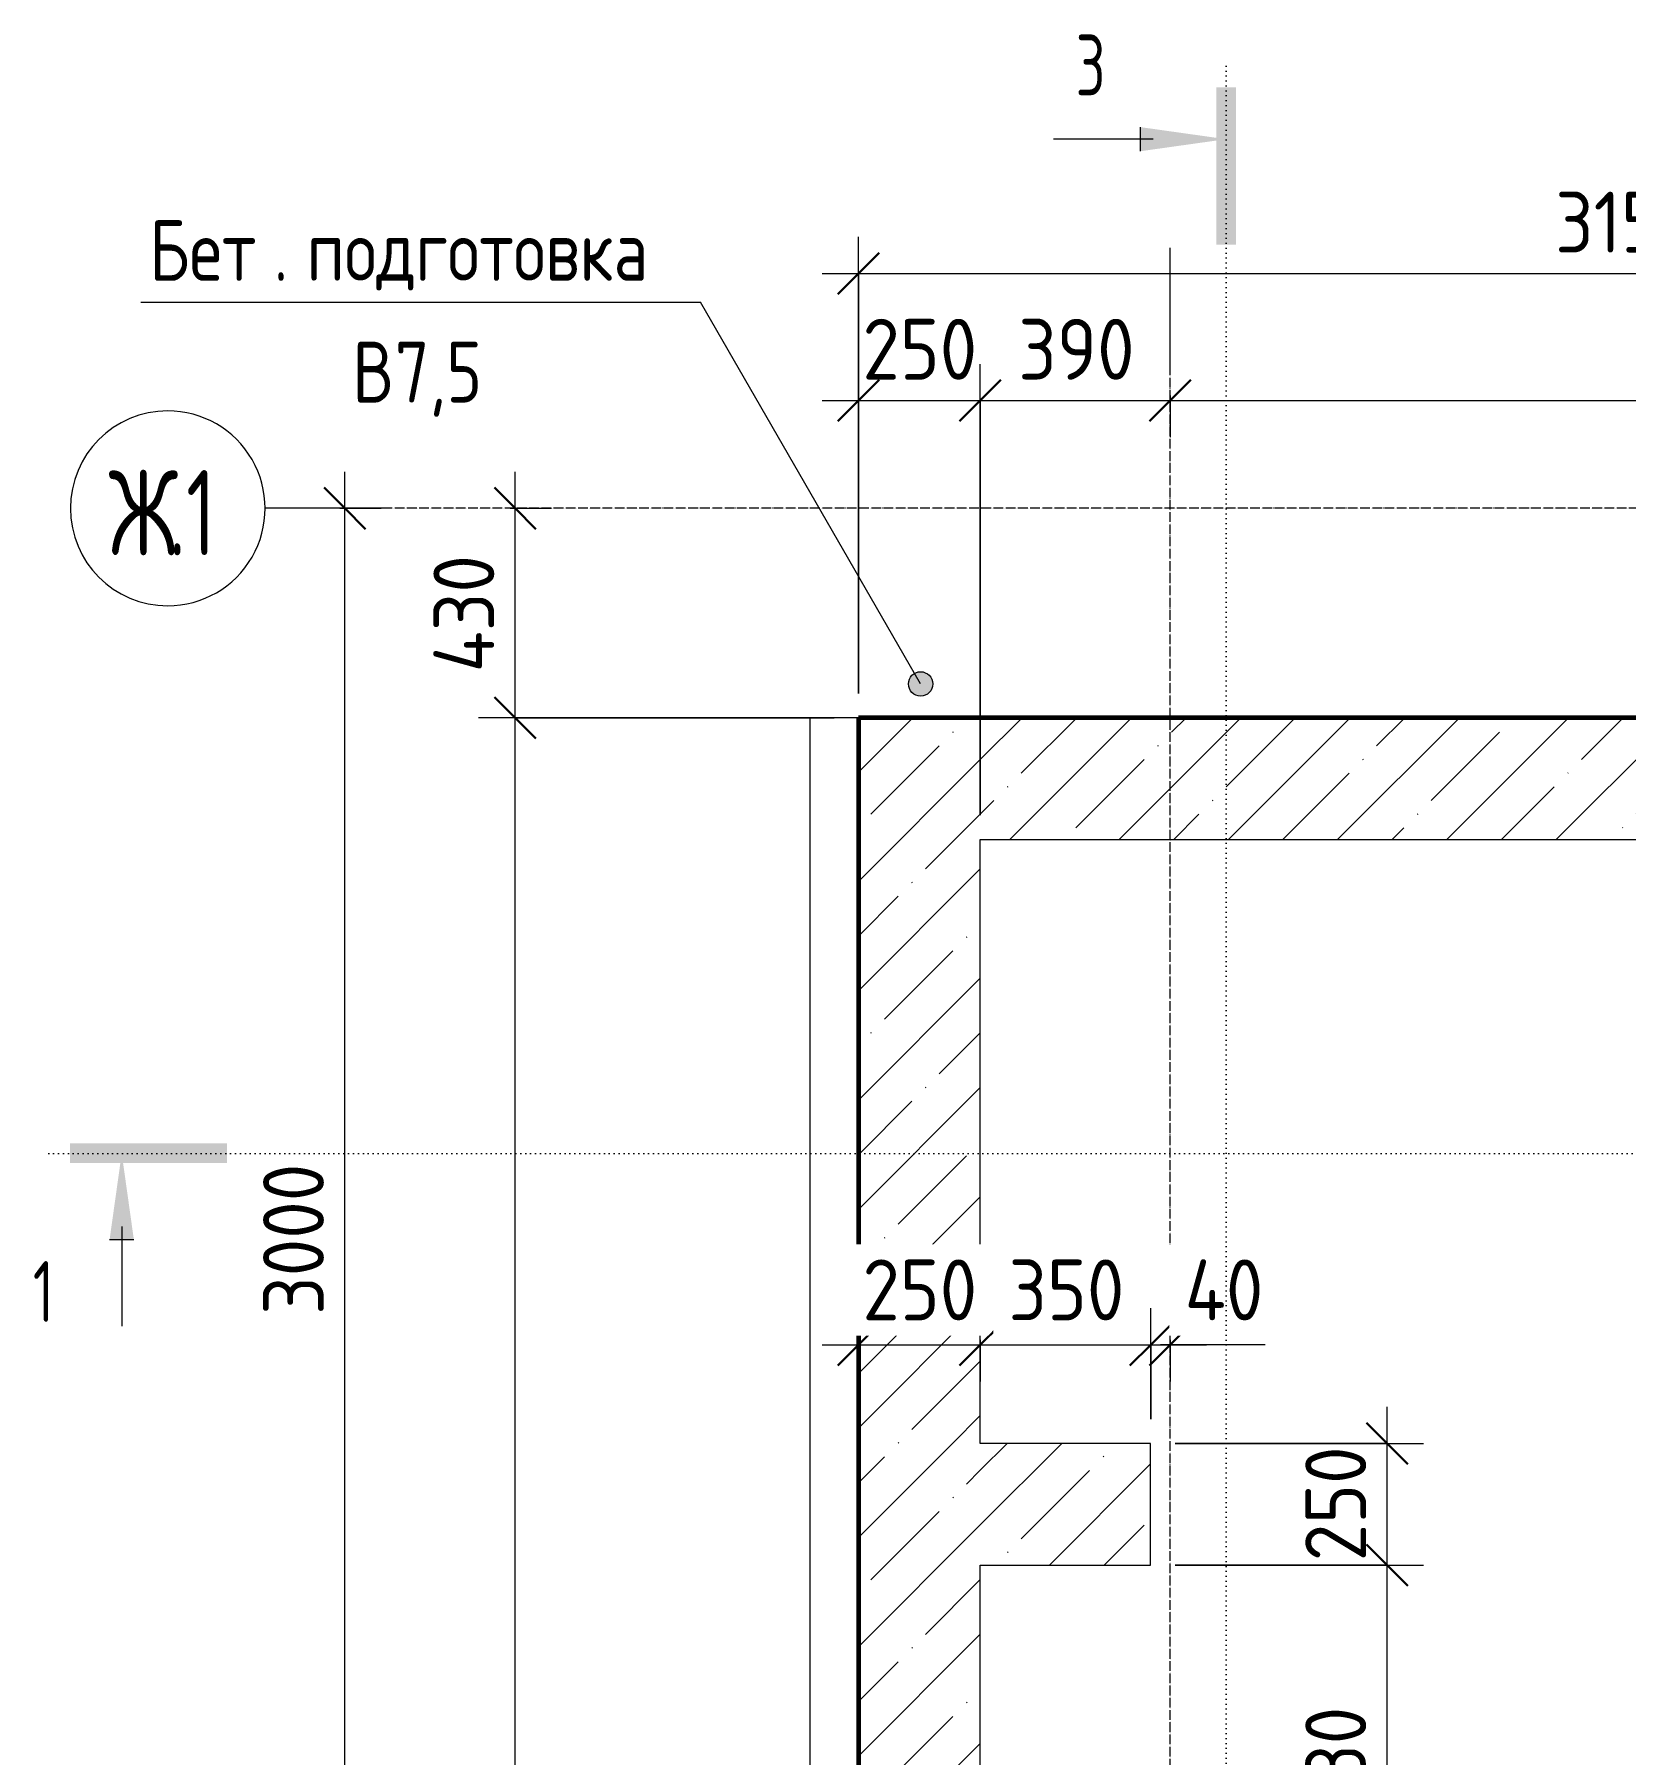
# Model space of a CAD drawing. Header units: millimetres. Extents: x 573 to 56472, y -2796 to 52567.
# Drawn here: x 667 to 3936, y 48836 to 52368 of the extents above; entities that cross this region are included whole.
import ezdxf

# ---------------------------------------------------------------- set-up
doc = ezdxf.new("R2010")
doc.units = ezdxf.units.MM
doc.linetypes.add('02 Штрихпунктирная _20 мм_', pattern=[25, 20, -2.5, 0, -2.5])
doc.linetypes.add('04 Пунктир 10мм', pattern=[10, 0, -10])
for name, color, linetype, lineweight in [('AA_Dim', 7, 'Continuous', 9), ('AA_Dim-50', 7, 'Continuous', 9), ('AA_Razrez', 7, 'Continuous', 9), ('AA_Vinoska', 7, 'Continuous', 9), ('AF_Element', 7, 'Continuous', 20), ('AF_Element_Гидроизоляция', 253, 'Continuous', 20), ('AF_Stena', 7, 'Continuous', 60), ('AF_Stena_Опалубка', 253, 'Continuous', 20), ('KR_Fundament', 7, 'Continuous', 20), ('Оси', 7, 'Continuous', 9)]:
    doc.layers.add(name, color=color, linetype=linetype, lineweight=lineweight)
doc.styles.add('GOST Common', font='GOST_Common.ttf', dxfattribs={"width": 0.85, "height": 125})
doc.styles.add('ISOCPEUR', font='isocpeur.TTF', dxfattribs={"width": 0.7, "height": 175})
doc.styles.add('ISOCPEUR_1', font='isocpeur.TTF', dxfattribs={"width": 0.9, "height": 125})
doc.styles.add('ISOCPEUR_3', font='isocpeur.TTF', dxfattribs={"width": 0.7, "height": 125})
doc.dimstyles.new('00_Точн_3_знака__прозр_', dxfattribs={"dimscale": 304.8, "dimtxt": 125.344371, "dimasz": 0.278871, "dimexe": 0.246063, "dimexo": 0.164042, "dimgap": 0.016404, "dimtad": 1, "dimdec": 3, "dimrnd": 0.001, "dimdsep": 46, "dimtxsty": 'ISOCPEUR_1', "dimblk1": 'OBLIQUE', "dimblk2": 'OBLIQUE', "dimsah": 1, "dimcen": 0.09, "dimdle": 0.246063, "dimazin": 0, "dimtfac": 1, "dimtdec": 4, "dimtix": 1, "dimtmove": 0, "dimatfit": 3, "dimfxl": 1, "dimtvp": 1, "dimtolj": 1, "dimtzin": 0, "dimlwd": 18, "dimlwe": 18, "dimarcsym": 2})
doc.dimstyles.new('01_Точн_3_знака__непрозр_', dxfattribs={"dimscale": 304.8, "dimtxt": 125.344371, "dimasz": 0.278871, "dimexe": 0.246063, "dimexo": 0.164042, "dimgap": 0.04101, "dimtad": 1, "dimdec": 3, "dimrnd": 0.001, "dimdsep": 46, "dimtxsty": 'ISOCPEUR_1', "dimblk1": 'OBLIQUE', "dimblk2": 'OBLIQUE', "dimsah": 1, "dimcen": 0.09, "dimdle": 0.246063, "dimazin": 0, "dimtfac": 1, "dimtdec": 4, "dimtix": 1, "dimtmove": 0, "dimatfit": 3, "dimfxl": 1, "dimtvp": 1, "dimtfill": 1, "dimtolj": 1, "dimtzin": 0, "dimlwd": 18, "dimlwe": 18, "dimarcsym": 2})
doc.dimstyles.new('01_Точн_3_знака__непрозр__1', dxfattribs={"dimscale": 304.8, "dimtxt": 125.344371, "dimasz": 0.278871, "dimexe": 0.246063, "dimexo": 0.164042, "dimgap": 0.04101, "dimtad": 1, "dimdec": 3, "dimrnd": 0.001, "dimdsep": 46, "dimtxsty": 'ISOCPEUR_1', "dimblk1": 'OBLIQUE', "dimblk2": 'OBLIQUE', "dimsah": 1, "dimcen": 0.09, "dimdle": 0.246063, "dimazin": 0, "dimtfac": 1, "dimtdec": 4, "dimtix": 1, "dimtmove": 1, "dimatfit": 3, "dimfxl": 1, "dimtvp": 1, "dimtfill": 1, "dimtolj": 1, "dimtzin": 0, "dimlwd": 18, "dimlwe": 18, "dimarcsym": 2})
pattern_1 = [(45, (0, 0), (-112.2532, 112.2532), []), (45, (112.25, 0), (-112.2532, 112.2532), [198.438, -39.688, 1.676, -38.011])]

# ---------------------------------------------------------------- blocks, each defined once
blk = doc.blocks.new('Обобщенные модели 1 - Обобщенные модели 1-3680036-Схема расположения фундаментной плиты и вертикальных конструкций на отм_-0_890 входной группы в осях 1_1-3_1_Д_1-Ж_1')
at = {"layer": 'AF_Element'}
for p, q in [((5510.1, 50965), (2260.1, 50965)), ((2260.1, 50965), (2260.1, 46045))]:
    blk.add_line(p, q, dxfattribs=at)
blk = doc.blocks.new('Ось сетки - d_4мм-2765513-Схема расположения фундаментной плиты и вертикальных конструкций на отм_-0_890 входной группы в осях 1_1-3_1_Д_1-Ж_1')
at = {"layer": 'Оси'}
for start, end in [(360, 180), (360, 180), (180, 360), (180, 360)]:
    blk.add_arc((0, 0), 4, start, end, dxfattribs=at)
blk = doc.blocks.new('DIMBLOCK2-Схема расположения фундаментной плиты и вертикальных конструкций на отм_-0_890 входной группы в осях 1_1-3_1_Д_1-Ж_1')
at = {"layer": 'AA_Dim-50', "lineweight": 30}
for p, q in [((1654.7, 50965), (1612.2, 51007.5)), ((1654.7, 50965), (1697.2, 50922.5)), ((1654.7, 46145), (1612.2, 46187.5)), ((1654.7, 46145), (1697.2, 46102.5))]:
    blk.add_line(p, q, dxfattribs=at)
at = {"layer": 'AA_Dim-50', "lineweight": 18}
for p, q in [((2310.1, 50965), (1579.7, 50965)), ((1654.7, 46145), (1654.7, 50965)), ((1654.7, 50965), (2310.1, 50965)), ((2310.1, 46145), (1579.7, 46145)), ((1654.7, 46145), (2310.1, 46145))]:
    blk.add_line(p, q, dxfattribs=at)
at = {"layer": 'AA_Dim-50', "color": 0, "lineweight": 18, "insert": (1486.9, 48394.2), "char_height": 125, "width": 385.966, "attachment_point": 1, "rotation": 90, "line_spacing_factor": 1.135194, "style": 'ISOCPEUR_1'}
blk.add_mtext('4820', dxfattribs=at)
blk = doc.blocks.new('_Oblique')
at = {"color": 0, "linetype": 'ByBlock', "lineweight": -2}
blk.add_line((-0.5, -0.5), (0.5, 0.5), dxfattribs=at)
blk = doc.blocks.new('DIMBLOCK3-Схема расположения фундаментной плиты и вертикальных конструкций на отм_-0_890 входной группы в осях 1_1-3_1_Д_1-Ж_1')
at = {"layer": 'AA_Dim-50', "lineweight": 18}
for p, q in [((1654.7, 50965), (1654.7, 51470)), ((1644.6, 51395), (1729.7, 51395)), ((1654.7, 51395), (1644.6, 51395)), ((2310.1, 50965), (1579.7, 50965)), ((1654.7, 50965), (2310.1, 50965))]:
    blk.add_line(p, q, dxfattribs=at)
at = {"layer": 'AA_Dim-50', "lineweight": 30}
for p, q in [((1654.7, 51395), (1612.2, 51437.5)), ((1654.7, 51395), (1697.2, 51352.5)), ((1654.7, 50965), (1612.2, 51007.5)), ((1654.7, 50965), (1697.2, 50922.5))]:
    blk.add_line(p, q, dxfattribs=at)
at = {"layer": 'AA_Dim-50', "color": 0, "lineweight": 18, "insert": (1486.9, 51058.2), "char_height": 125, "width": 292.313, "attachment_point": 1, "rotation": 90, "line_spacing_factor": 1.135194, "style": 'ISOCPEUR_1'}
blk.add_mtext('430', dxfattribs=at)
blk = doc.blocks.new('Разрез - Номер узла_ спереди-394134-Схема расположения фундаментной плиты и вертикальных конструкций на отм_-0_890 входной группы в осях 1_1-3_1_Д_1-Ж_1')
at = {"layer": 'AA_Razrez'}
for points in [[(7.329, 0.404), (7.329, -0.394), (0.873, -0.394), (0.873, 0.404)], [(3.497, -3.533), (2.503, -3.533), (3, 0)]]:
    blk.add_hatch(color=256, dxfattribs=at).paths.add_polyline_path(points)
for p, q in [((3, -3), (3, -7.096)), ((2.503, -3.533), (3.497, -3.533))]:
    blk.add_line(p, q, dxfattribs=at)
blk = doc.blocks.new('010_Текст с выноской - Текст 2 строки-3691640-Схема расположения фундаментной плиты и вертикальных конструкций на отм_-0_890 входной группы в осях 1_1-3_1_Д_1-Ж_1')
at = {"layer": 'AA_Vinoska'}
blk.add_line((-11.5, 0), (11.5, 0), dxfattribs=at)
blk = doc.blocks.new('DIMBLOCK15-Схема расположения фундаментной плиты и вертикальных конструкций на отм_-0_890 входной группы в осях 1_1-3_1_Д_1-Ж_1')
at = {"layer": 'AA_Dim-50', "lineweight": 30}
for p, q in [((2360.1, 49677.3), (2402.6, 49719.8)), ((2610.1, 49677.3), (2652.6, 49719.8)), ((2360.1, 49677.3), (2317.6, 49634.8)), ((2610.1, 49677.3), (2567.6, 49634.8))]:
    blk.add_line(p, q, dxfattribs=at)
at = {"layer": 'AA_Dim-50', "lineweight": 18}
for p, q in [((2285.1, 49677.3), (2610.1, 49677.3)), ((2360.1, 49687.4), (2360.1, 49602.3)), ((2360.1, 49677.3), (2360.1, 49687.4)), ((2610.1, 49687.4), (2610.1, 49602.3)), ((2610.1, 49677.3), (2610.1, 49687.4))]:
    blk.add_line(p, q, dxfattribs=at)
at = {"layer": 'AA_Dim-50', "color": 0, "lineweight": 18, "insert": (2368, 49852.6), "char_height": 125, "width": 280.961, "attachment_point": 1, "line_spacing_factor": 1.135194, "style": 'ISOCPEUR_1', "bg_fill": 3, "box_fill_scale": 1.25, "bg_fill_color": 256, "bg_fill_true_color": 13158600, "bg_fill_transparency": 0}
blk.add_mtext('250', dxfattribs=at)
blk = doc.blocks.new('DIMBLOCK16-Схема расположения фундаментной плиты и вертикальных конструкций на отм_-0_890 входной группы в осях 1_1-3_1_Д_1-Ж_1')
at = {"layer": 'AA_Dim-50', "lineweight": 18}
for p, q in [((2960.1, 49525), (2960.1, 49752.3)), ((2610.1, 49687.4), (2610.1, 49602.3)), ((2610.1, 49677.3), (2610.1, 49687.4)), ((2610.1, 49677.3), (2960.1, 49677.3)), ((2960.1, 49677.3), (2960.1, 49525))]:
    blk.add_line(p, q, dxfattribs=at)
at = {"layer": 'AA_Dim-50', "lineweight": 30}
for p, q in [((2610.1, 49677.3), (2652.6, 49719.8)), ((2960.1, 49677.3), (3002.6, 49719.8)), ((2610.1, 49677.3), (2567.6, 49634.8)), ((2960.1, 49677.3), (2917.6, 49634.8))]:
    blk.add_line(p, q, dxfattribs=at)
at = {"layer": 'AA_Dim-50', "color": 0, "lineweight": 18, "insert": (2668, 49852.6), "char_height": 125, "width": 280.961, "attachment_point": 1, "line_spacing_factor": 1.135194, "style": 'ISOCPEUR_1', "bg_fill": 3, "box_fill_scale": 1.25, "bg_fill_color": 256, "bg_fill_true_color": 13158600, "bg_fill_transparency": 0}
blk.add_mtext('350', dxfattribs=at)
blk = doc.blocks.new('DIMBLOCK17-Схема расположения фундаментной плиты и вертикальных конструкций на отм_-0_890 входной группы в осях 1_1-3_1_Д_1-Ж_1')
at = {"layer": 'AA_Dim-50', "lineweight": 18}
for p, q in [((2960.1, 49525), (2960.1, 49752.3)), ((2960.1, 49677.3), (3075.1, 49677.3)), ((2960.1, 49677.3), (2960.1, 49525)), ((2980, 49677.3), (2980.1, 49677.3)), ((3195.5, 49677.3), (2980, 49677.3)), ((3000.1, 49687.4), (3000.1, 49602.3)), ((3000.1, 49677.3), (3000.1, 49687.4))]:
    blk.add_line(p, q, dxfattribs=at)
at = {"layer": 'AA_Dim-50', "lineweight": 30}
for p, q in [((2960.1, 49677.3), (3002.6, 49719.8)), ((3000.1, 49677.3), (3042.6, 49719.8)), ((2960.1, 49677.3), (2917.6, 49634.8)), ((3000.1, 49677.3), (2957.6, 49634.8))]:
    blk.add_line(p, q, dxfattribs=at)
at = {"layer": 'AA_Dim-50', "color": 0, "lineweight": 18, "insert": (3030, 49852.6), "char_height": 125, "width": 198.659, "attachment_point": 1, "line_spacing_factor": 1.135194, "style": 'ISOCPEUR_1', "bg_fill": 3, "box_fill_scale": 1.25, "bg_fill_color": 256, "bg_fill_true_color": 13158600, "bg_fill_transparency": 0}
blk.add_mtext('40', dxfattribs=at)
blk = doc.blocks.new('DIMBLOCK26-Схема расположения фундаментной плиты и вертикальных конструкций на отм_-0_890 входной группы в осях 1_1-3_1_Д_1-Ж_1')
at = {"layer": 'AA_Dim-50', "lineweight": 18}
for p, q in [((2360.1, 51015), (2360.1, 51691.3)), ((2610.1, 50765), (2610.1, 51691.3)), ((2285.1, 51616.3), (2610.1, 51616.3)), ((2360.1, 51616.3), (2360.1, 51015)), ((2610.1, 51616.3), (2610.1, 50765))]:
    blk.add_line(p, q, dxfattribs=at)
at = {"layer": 'AA_Dim-50', "lineweight": 30}
for p, q in [((2360.1, 51616.3), (2402.6, 51658.8)), ((2610.1, 51616.3), (2652.6, 51658.8)), ((2360.1, 51616.3), (2317.6, 51573.8)), ((2610.1, 51616.3), (2567.6, 51573.8))]:
    blk.add_line(p, q, dxfattribs=at)
at = {"layer": 'AA_Dim-50', "color": 0, "lineweight": 18, "insert": (2368, 51784.1), "char_height": 125, "width": 280.961, "attachment_point": 1, "line_spacing_factor": 1.135194, "style": 'ISOCPEUR_1'}
blk.add_mtext('250', dxfattribs=at)
blk = doc.blocks.new('DIMBLOCK27-Схема расположения фундаментной плиты и вертикальных конструкций на отм_-0_890 входной группы в осях 1_1-3_1_Д_1-Ж_1')
at = {"layer": 'AA_Dim-50', "lineweight": 18}
for p, q in [((2610.1, 50765), (2610.1, 51691.3)), ((2610.1, 51616.3), (3000.1, 51616.3)), ((2610.1, 51616.3), (2610.1, 50765)), ((3000.1, 51626.4), (3000.1, 51541.3)), ((3000.1, 51616.3), (3000.1, 51626.4))]:
    blk.add_line(p, q, dxfattribs=at)
at = {"layer": 'AA_Dim-50', "lineweight": 30}
for p, q in [((2610.1, 51616.3), (2652.6, 51658.8)), ((3000.1, 51616.3), (3042.6, 51658.8)), ((2610.1, 51616.3), (2567.6, 51573.8)), ((3000.1, 51616.3), (2957.6, 51573.8))]:
    blk.add_line(p, q, dxfattribs=at)
at = {"layer": 'AA_Dim-50', "color": 0, "lineweight": 18, "insert": (2688, 51784.1), "char_height": 125, "width": 280.961, "attachment_point": 1, "line_spacing_factor": 1.135194, "style": 'ISOCPEUR_1'}
blk.add_mtext('390', dxfattribs=at)
blk = doc.blocks.new('DIMBLOCK28-Схема расположения фундаментной плиты и вертикальных конструкций на отм_-0_890 входной группы в осях 1_1-3_1_Д_1-Ж_1')
at = {"layer": 'AA_Dim-50', "lineweight": 18}
for p, q in [((5510.1, 51015), (5510.1, 51691.3)), ((3000.1, 51626.4), (3000.1, 51541.3)), ((3000.1, 51616.3), (3000.1, 51626.4)), ((3000.1, 51616.3), (5510.1, 51616.3)), ((5510.1, 51616.3), (5510.1, 51015))]:
    blk.add_line(p, q, dxfattribs=at)
at = {"layer": 'AA_Dim-50', "lineweight": 30}
for p, q in [((3000.1, 51616.3), (3042.6, 51658.8)), ((5510.1, 51616.3), (5552.6, 51658.8)), ((3000.1, 51616.3), (2957.6, 51573.8)), ((5510.1, 51616.3), (5467.6, 51573.8))]:
    blk.add_line(p, q, dxfattribs=at)
at = {"layer": 'AA_Dim-50', "color": 0, "lineweight": 18, "insert": (4110.8, 51784.1), "char_height": 125, "width": 346.234, "attachment_point": 1, "line_spacing_factor": 1.135194, "style": 'ISOCPEUR_1'}
blk.add_mtext('2510', dxfattribs=at)
blk = doc.blocks.new('DIMBLOCK30-Схема расположения фундаментной плиты и вертикальных конструкций на отм_-0_890 входной группы в осях 1_1-3_1_Д_1-Ж_1')
at = {"layer": 'AA_Dim-50', "lineweight": 18}
for p, q in [((2360.1, 51015), (2360.1, 51952.3)), ((5510.1, 51015), (5510.1, 51952.3)), ((2285.1, 51877.3), (5585.1, 51877.3)), ((2360.1, 51877.3), (2360.1, 51015)), ((5510.1, 51877.3), (5510.1, 51015))]:
    blk.add_line(p, q, dxfattribs=at)
at = {"layer": 'AA_Dim-50', "lineweight": 30}
for p, q in [((2360.1, 51877.3), (2402.6, 51919.8)), ((5510.1, 51877.3), (5552.6, 51919.8)), ((2360.1, 51877.3), (2317.6, 51834.8)), ((5510.1, 51877.3), (5467.6, 51834.8))]:
    blk.add_line(p, q, dxfattribs=at)
at = {"layer": 'AA_Dim-50', "color": 0, "lineweight": 18, "insert": (3790.8, 52045.1), "char_height": 125, "width": 346.234, "attachment_point": 1, "line_spacing_factor": 1.135194, "style": 'ISOCPEUR_1'}
blk.add_mtext('3150', dxfattribs=at)
blk = doc.blocks.new('DIMBLOCK31-Схема расположения фундаментной плиты и вертикальных конструкций на отм_-0_890 входной группы в осях 1_1-3_1_Д_1-Ж_1')
at = {"layer": 'AA_Dim-50', "lineweight": 30}
for p, q in [((3445.6, 49225), (3403.1, 49267.5)), ((3445.6, 49225), (3488.1, 49182.5)), ((3445.6, 48395), (3403.1, 48437.5)), ((3445.6, 48395), (3488.1, 48352.5))]:
    blk.add_line(p, q, dxfattribs=at)
at = {"layer": 'AA_Dim-50', "lineweight": 18}
for p, q in [((3010.1, 49225), (3520.6, 49225)), ((3445.6, 49225), (3010.1, 49225)), ((3445.6, 48320), (3445.6, 49225)), ((3435.5, 48395), (3520.6, 48395)), ((3445.6, 48395), (3435.5, 48395))]:
    blk.add_line(p, q, dxfattribs=at)
at = {"layer": 'AA_Dim-50', "color": 0, "lineweight": 18, "insert": (3277.7, 48692.9), "char_height": 125, "width": 280.961, "attachment_point": 1, "rotation": 90, "line_spacing_factor": 1.135194, "style": 'ISOCPEUR_1'}
blk.add_mtext('830', dxfattribs=at)
blk = doc.blocks.new('DIMBLOCK32-Схема расположения фундаментной плиты и вертикальных конструкций на отм_-0_890 входной группы в осях 1_1-3_1_Д_1-Ж_1')
at = {"layer": 'AA_Dim-50', "lineweight": 18}
for p, q in [((3445.6, 49225), (3445.6, 49550)), ((3010.1, 49475), (3520.6, 49475)), ((3445.6, 49475), (3010.1, 49475)), ((3010.1, 49225), (3520.6, 49225)), ((3445.6, 49225), (3010.1, 49225))]:
    blk.add_line(p, q, dxfattribs=at)
at = {"layer": 'AA_Dim-50', "lineweight": 30}
for p, q in [((3445.6, 49475), (3403.1, 49517.5)), ((3445.6, 49475), (3488.1, 49432.5)), ((3445.6, 49225), (3403.1, 49267.5)), ((3445.6, 49225), (3488.1, 49182.5))]:
    blk.add_line(p, q, dxfattribs=at)
at = {"layer": 'AA_Dim-50', "color": 0, "lineweight": 18, "insert": (3277.7, 49232.9), "char_height": 125, "width": 280.961, "attachment_point": 1, "rotation": 90, "line_spacing_factor": 1.135194, "style": 'ISOCPEUR_1'}
blk.add_mtext('250', dxfattribs=at)
blk = doc.blocks.new('DIMBLOCK35-Схема расположения фундаментной плиты и вертикальных конструкций на отм_-0_890 входной группы в осях 1_1-3_1_Д_1-Ж_1')
at = {"layer": 'AA_Dim-50', "lineweight": 18}
for p, q in [((1304.7, 48395), (1304.7, 51470)), ((1294.6, 51395), (1379.7, 51395)), ((1304.7, 51395), (1294.6, 51395)), ((1294.6, 48395), (1379.7, 48395)), ((1304.7, 48395), (1294.6, 48395))]:
    blk.add_line(p, q, dxfattribs=at)
at = {"layer": 'AA_Dim-50', "lineweight": 30}
for p, q in [((1304.7, 51395), (1262.2, 51437.5)), ((1304.7, 51395), (1347.2, 51352.5)), ((1304.7, 48395), (1262.2, 48437.5)), ((1304.7, 48395), (1347.2, 48352.5))]:
    blk.add_line(p, q, dxfattribs=at)
at = {"layer": 'AA_Dim-50', "color": 0, "lineweight": 18, "insert": (1136.9, 49738.9), "char_height": 125, "width": 374.614, "attachment_point": 1, "rotation": 90, "line_spacing_factor": 1.135194, "style": 'ISOCPEUR_1'}
blk.add_mtext('3000', dxfattribs=at)

msp = doc.modelspace()

# ---------------------------------------------------------------- hatches: boundary and pattern name
at = {"layer": 'AA_Vinoska'}
h = msp.add_hatch(color=256, dxfattribs=at)
edge = h.paths.add_edge_path()
edge.add_arc((2487.5195, 51034.4538), 25, 0, 360)
at = {"layer": 'AF_Stena', "lineweight": 9}
h = msp.add_hatch(dxfattribs=at)
h.set_pattern_fill('FP_1', color=256, style=0, pattern_type=2)
h.set_pattern_definition(pattern_1)
h.paths.add_polyline_path([(2610.0616, 49475), (2610.0616, 50965), (2360.0616, 50965), (2360.0616, 49475)])
h = msp.add_hatch(dxfattribs=at)
h.set_pattern_fill('FP_1', color=256, style=0, pattern_type=2)
h.set_pattern_definition(pattern_1)
h.paths.add_polyline_path([(5510.0616, 50715), (5510.0616, 50965), (2610.0616, 50965), (2610.0616, 50715)])
h = msp.add_hatch(dxfattribs=at)
h.set_pattern_fill('FP_1', color=256, style=0, pattern_type=2)
h.set_pattern_definition(pattern_1)
h.paths.add_polyline_path([(2610.0616, 46395), (2610.0616, 49475), (2360.0616, 49475), (2360.0616, 46395)])
h = msp.add_hatch(dxfattribs=at)
h.set_pattern_fill('FP_1', color=256, style=0, pattern_type=2)
h.set_pattern_definition(pattern_1)
h.paths.add_polyline_path([(2960.0616, 49225), (2960.0616, 49475), (2610.0616, 49475), (2610.0616, 49225)])

# ---------------------------------------------------------------- linework, layer by layer
at = {"layer": 'AA_Razrez', "linetype": '04 Пунктир 10мм'}
msp.add_line((696.6511, 50070.546), (7186.7079, 50070.546), dxfattribs=at)
at = {"layer": 'AA_Vinoska'}
msp.add_line((2487.5195, 51034.4538), (2035.6026, 51818.0786), dxfattribs=at)
msp.add_circle((2487.5195, 51034.4538), 25, dxfattribs=at)
at = {"layer": 'AF_Stena_Опалубка'}
for p, q in [((2610.0616, 50965), (2360.0616, 50965)), ((2360.0616, 50965), (2360.0616, 49475)), ((5510.0616, 50965), (2610.0616, 50965)), ((2610.0616, 49475), (2610.0616, 50715)), ((2610.0616, 50715), (5510.0616, 50715)), ((2360.0616, 49475), (2360.0616, 46395)), ((2960.0616, 49475), (2610.0616, 49475)), ((2960.0616, 49225), (2960.0616, 49475)), ((2610.0616, 46395), (2610.0616, 49225)), ((2610.0616, 49225), (2960.0616, 49225))]:
    msp.add_line(p, q, dxfattribs=at)
at = {"layer": 'KR_Fundament', "lineweight": 60}
for p, q in [((5510.0616, 50965), (2360.0616, 50965)), ((2360.0616, 50965), (2360.0616, 46145))]:
    msp.add_line(p, q, dxfattribs=at)
at = {"layer": 'Оси'}
for p, q in [((3000.0616, 51679.7988), (3000.0616, 51929.7988)), ((1391.1492, 51395), (1141.1492, 51395))]:
    msp.add_line(p, q, dxfattribs=at)
at = {"layer": 'Оси', "linetype": '02 Штрихпунктирная _20 мм_'}
for p, q in [((3000.0616, 43711.6582), (3000.0616, 51679.7988)), ((6748.6387, 51395), (1391.1492, 51395))]:
    msp.add_line(p, q, dxfattribs=at)

# ---------------------------------------------------------------- block references
at = {"layer": 'AA_Razrez', "xscale": 49.99999999999998, "yscale": 49.99999999999998, "zscale": 49.99999999999998, "rotation": 269.9999999999996}
msp.add_blockref('Разрез - Номер узла_ спереди-394134-Схема расположения фундаментной плиты и вертикальных конструкций на отм_-0_890 входной группы в осях 1_1-3_1_Д_1-Ж_1', (3114.9769, 52302.9908), dxfattribs=at)
at = {"layer": 'AA_Razrez', "xscale": 49.99999999999998, "yscale": 49.99999999999998, "zscale": 49.99999999999998}
msp.add_blockref('Разрез - Номер узла_ спереди-394134-Схема расположения фундаментной плиты и вертикальных конструкций на отм_-0_890 входной группы в осях 1_1-3_1_Д_1-Ж_1', (696.6511, 50070.546), dxfattribs=at)
at = {"layer": 'AA_Vinoska', "xscale": 50, "yscale": 50, "zscale": 50}
msp.add_blockref('010_Текст с выноской - Текст 2 строки-3691640-Схема расположения фундаментной плиты и вертикальных конструкций на отм_-0_890 входной группы в осях 1_1-3_1_Д_1-Ж_1', (1460.6026, 51818.0786), dxfattribs=at)
at = {"layer": 'AF_Element_Гидроизоляция'}
msp.add_blockref('Обобщенные модели 1 - Обобщенные модели 1-3680036-Схема расположения фундаментной плиты и вертикальных конструкций на отм_-0_890 входной группы в осях 1_1-3_1_Д_1-Ж_1', (0, 0), dxfattribs=at)
at = {"layer": 'Оси', "xscale": 49.99999999999998, "yscale": 49.99999999999998, "zscale": 49.99999999999998, "rotation": 89.99999999999984}
msp.add_blockref('Ось сетки - d_4мм-2765513-Схема расположения фундаментной плиты и вертикальных конструкций на отм_-0_890 входной группы в осях 1_1-3_1_Д_1-Ж_1', (941.1492, 51395), dxfattribs=at)

# ---------------------------------------------------------------- texts
at = {"layer": 'AA_Razrez', "char_height": 125, "attachment_point": 1, "style": 'ISOCPEUR_3'}
for s, insert, width in [('\\fISOCPEUR|b0|i0|c204|p34|;\\W.7;3', (2805.9334, 52367.7214), 75.759469), ('\\fISOCPEUR|b0|i0|c204|p34|;\\W.7;1', (664.1298, 49849.3618), 53.312219)]:
    msp.add_mtext(s, dxfattribs=dict(at, insert=insert, width=width))
at = {"layer": 'AA_Vinoska', "char_height": 125, "attachment_point": 1, "style": 'GOST Common'}
for s, insert, width in [('Бет', (903.0168, 51987.1938), 310.052641), ('подготовка', (1226.3045, 51987.1938), 954.008125), ('. ', (1158.8358, 51987.1938), 81.772125), ('\\fGOST Common|b0|i0|c204|p34|;\\W.85;В', (1320.5793, 51737.1938), 105.622328), ('7,5', (1407.7264, 51737.1938), 228.280516)]:
    msp.add_mtext(s, dxfattribs=dict(at, insert=insert, width=width))
at = {"layer": 'Оси', "char_height": 175, "attachment_point": 1, "style": 'ISOCPEUR'}
for s, insert, width in [('\\fISOCPEUR|b0|i0|c204|p34|;\\W.7;Ж', (819.9856, 51473.5763), 148.713031), ('.1', (942.6862, 51473.5763), 120.653969)]:
    msp.add_mtext(s, dxfattribs=dict(at, insert=insert, width=width))

# ---------------------------------------------------------------- dimensions: what is measured, and where the dimension line sits
at = {"layer": 'AA_Dim', "lineweight": 18}
for base, p1, p2, override, picture, middle in [((5510.0616, 51877.2913), (2360.0616, 50965), (5510.0616, 50965), {"dimpost": '<>', "dimfxl": 3150}, 'DIMBLOCK30-Схема расположения фундаментной плиты и вертикальных конструкций на отм_-0_890 входной группы в осях 1_1-3_1_Д_1-Ж_1', (3935.0616, 51944.7913)), ((2610.0616, 51616.2804), (2360.0616, 50965), (2610.0616, 50715), {"dimpost": '<>', "dimfxl": 353.553391}, 'DIMBLOCK26-Схема расположения фундаментной плиты и вертикальных конструкций на отм_-0_890 входной группы в осях 1_1-3_1_Д_1-Ж_1', (2485.0616, 51683.7804)), ((3000.0616, 51616.2804), (2610.0616, 50715), (3000.0616, 51676.3845), {"dimpost": '<>', "dimfxl": 1037.47775}, 'DIMBLOCK27-Схема расположения фундаментной плиты и вертикальных конструкций на отм_-0_890 входной группы в осях 1_1-3_1_Д_1-Ж_1', (2805.0616, 51683.7804)), ((5510.0616, 51616.2804), (3000.0616, 51676.3845), (5510.0616, 50965), {"dimpost": '<>', "dimfxl": 2608.863325}, 'DIMBLOCK28-Схема расположения фундаментной плиты и вертикальных конструкций на отм_-0_890 входной группы в осях 1_1-3_1_Д_1-Ж_1', (4255.0616, 51683.7804))]:
    dim = msp.add_linear_dim(base=base, p1=p1, p2=p2, dimstyle='00_Точн_3_знака__прозр_', override=override, dxfattribs=at)
    dim.commit()
    dim.dimension.update_dxf_attribs({"geometry": picture, "text_midpoint": middle})
for base, p1, p2, override, picture, middle in [((1304.7091, 51395), (1244.605, 48395), (1244.605, 51395), {"dimpost": '<>', "dimfxl": 3000}, 'DIMBLOCK35-Схема расположения фундаментной плиты и вертикальных конструкций на отм_-0_890 входной группы в осях 1_1-3_1_Д_1-Ж_1', (1237.2091, 49895)), ((1654.7091, 51395), (2360.0616, 50965), (1594.605, 51395), {"dimpost": '<>', "dimfxl": 877.965729}, 'DIMBLOCK3-Схема расположения фундаментной плиты и вертикальных конструкций на отм_-0_890 входной группы в осях 1_1-3_1_Д_1-Ж_1', (1587.2091, 51180)), ((1654.7091, 50965), (2360.0616, 46145), (2360.0616, 50965), {"dimpost": '<>', "dimfxl": 4820}, 'DIMBLOCK2-Схема расположения фундаментной плиты и вертикальных конструкций на отм_-0_890 входной группы в осях 1_1-3_1_Д_1-Ж_1', (1587.2091, 48555)), ((3445.5715, 49225), (3385.4674, 48395), (2960.0616, 49225), {"dimpost": '<>', "dimfxl": 932.668278}, 'DIMBLOCK31-Схема расположения фундаментной плиты и вертикальных конструкций на отм_-0_890 входной группы в осях 1_1-3_1_Д_1-Ж_1', (3378.0715, 48810))]:
    dim = msp.add_linear_dim(base=base, p1=p1, p2=p2, angle=90, dimstyle='00_Точн_3_знака__прозр_', override=override, dxfattribs=at)
    dim.commit()
    dim.dimension.update_dxf_attribs({"geometry": picture, "text_midpoint": middle})

# ---------------------------------------------------------------- next in the draw order: dimensions: what is measured, and where the dimension line sits
dim = msp.add_linear_dim(base=(2610.0616, 49677.2906), p1=(2360.0616, 49737.3946), p2=(2610.0616, 49737.3946), dimstyle='01_Точн_3_знака__непрозр_', override={"dimpost": '<>', "dimfxl": 250}, dxfattribs=at)
dim.commit()
dim.dimension.update_dxf_attribs({"geometry": 'DIMBLOCK15-Схема расположения фундаментной плиты и вертикальных конструкций на отм_-0_890 входной группы в осях 1_1-3_1_Д_1-Ж_1', "text_midpoint": (2485.0616, 49752.2906)})

# ---------------------------------------------------------------- next in the draw order: dimensions: what is measured, and where the dimension line sits
dim = msp.add_linear_dim(base=(2960.0616, 49677.2906), p1=(2610.0616, 49737.3946), p2=(2960.0616, 49475), dimstyle='01_Точн_3_знака__непрозр_', override={"dimpost": '<>', "dimfxl": 437.436789}, dxfattribs=at)
dim.commit()
dim.dimension.update_dxf_attribs({"geometry": 'DIMBLOCK16-Схема расположения фундаментной плиты и вертикальных конструкций на отм_-0_890 входной группы в осях 1_1-3_1_Д_1-Ж_1', "text_midpoint": (2785.0616, 49752.2906)})

# ---------------------------------------------------------------- next in the draw order: dimensions: what is measured, and where the dimension line sits
dim = msp.add_linear_dim(base=(3000.0616, 49677.2906), p1=(2960.0616, 49475), p2=(3000.0616, 49737.3946), dimstyle='01_Точн_3_знака__непрозр__1', override={"dimpost": '<>', "dimfxl": 265.425967}, dxfattribs=at)
dim.commit()
dim.dimension.update_dxf_attribs({"geometry": 'DIMBLOCK17-Схема расположения фундаментной плиты и вертикальных конструкций на отм_-0_890 входной группы в осях 1_1-3_1_Д_1-Ж_1', "text_midpoint": (3129.2965, 49769.297), "dimtype": 160})

# ---------------------------------------------------------------- next in the draw order: linework, layer by layer
at = {"layer": 'AA_Razrez', "linetype": '04 Пунктир 10мм'}
msp.add_line((3114.9769, 52302.9908), (3114.9769, 43603.1724), dxfattribs=at)

# ---------------------------------------------------------------- next in the draw order: dimensions: what is measured, and where the dimension line sits
at = {"layer": 'AA_Dim', "lineweight": 18}
dim = msp.add_linear_dim(base=(3445.5715, 49475), p1=(2960.0616, 49225), p2=(2960.0616, 49475), angle=90, dimstyle='00_Точн_3_знака__прозр_', override={"dimpost": '<>', "dimfxl": 250}, dxfattribs=at)
dim.commit()
dim.dimension.update_dxf_attribs({"geometry": 'DIMBLOCK32-Схема расположения фундаментной плиты и вертикальных конструкций на отм_-0_890 входной группы в осях 1_1-3_1_Д_1-Ж_1', "text_midpoint": (3378.0715, 49350)})

doc.saveas('drawing.dxf')
